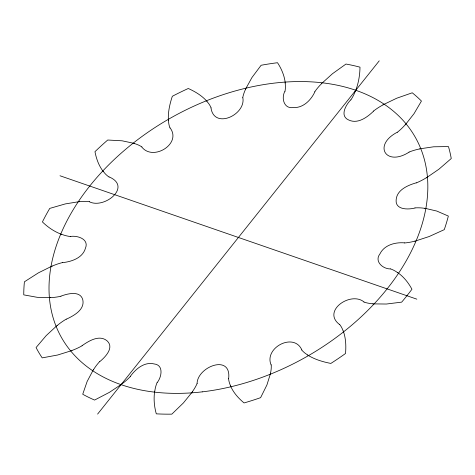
<?xml version="1.0" encoding="UTF-8"?>
<svg xmlns="http://www.w3.org/2000/svg" width="475" height="475" viewBox="0 0 475 475"><rect width="100%" height="100%" fill="white"/><g stroke="black" fill="none" stroke-linecap="round" stroke-linejoin="round"><path stroke-width="0.71" d="M242.856 97.773C245.973 114.796 214.154 129.711 210.983 107.938M228.683 378.421C231.396 353.685 197.784 366.593 197.072 383.319M154.702 391.151C153.508 398.715 154.232 406.499 156.293 413.844A230.387 155.652 -29.5 0 0 171.837 414.141L183.403 402.942L192.363 391.875M270.596 373.184L266.938 384.91L260.603 397.67A230.387 155.652 -29.5 0 1 244.061 402.942C238.456 398.305 233.445 392.688 230.523 385.961M284.905 91.253C281.141 97.88 283.795 109.001 293.134 107.57C303.02 108.217 311.024 100.243 314.866 91.829M355.371 91.277C358.435 83.63 359.884 75.388 359.991 67.165A230.387 155.652 -29.5 0 0 345.978 64.042L332.5 73.702L321.427 83.701M245.516 89.163L251.964 77.514L261.119 65.265A230.387 155.652 -29.5 0 1 277.519 62.724C281.509 68.81 284.454 75.721 285.249 83M157.213 382.553C161.672 377.043 163.928 364.937 154.12 363.933C144.323 361.499 135.553 369.122 130.209 376.527M93.349 369.776L87.145 381.455L82.721 394.25A230.387 155.652 -29.5 0 0 94.584 400.069L109.387 392.362L122.093 383.877M97.601 414.093L379.234 60.842M350.793 99.851C345.907 104.708 339.465 116.013 348.626 119.961C357.734 124.397 367.335 117.218 373.659 111.067M405.27 124.83L414.016 113.691L421.444 101.056A230.387 155.652 -29.5 0 0 412.247 92.797L396.767 98.206L382.981 104.821M99.792 361.6C105.308 357.081 114.469 347.593 107.13 340.884C99.453 334.376 88.873 340.878 82.056 345.687M57.083 325.517L46.182 335.629L36.07 347.546A230.387 155.652 -29.5 0 0 42.204 357.877L57.677 355.003L71.939 350.556M397.248 132.24C372.572 145.16 385.955 167.004 409.07 152.16M426.318 177.858L438.906 169.213L451.25 158.537A230.387 155.652 -29.5 0 0 448.453 146.573L433.657 146.793L419.538 148.877M66.334 319.188C73.827 315.709 84.829 309.801 82.84 299.951C80.435 290.302 67.682 293.621 60.943 296.133M52.173 266.036L38.457 272.828L24.409 281.806A230.387 155.652 -29.5 0 0 23.75 294.868L37.216 297.314L50.576 297.683M416.242 182.828C407.817 185.25 396.714 189.923 396.138 200.034C395.236 209.962 408.298 209.778 414.972 208.002M414.877 241.193L429.127 236.544L444.256 229.662A230.387 155.652 -29.5 0 0 448.347 216.066L436.792 211.06L424.781 208.252M62.635 262.639C71.677 261.66 82.739 257.949 85.452 248.211C89.312 239.103 77.467 235.345 70.514 236.437M79.462 201.614L65.307 203.917L49.75 208.4A230.387 155.652 -29.5 0 0 42.417 221.932C47.916 227.311 54.441 231.735 61.685 234.401M404.486 242.862C395.277 242.078 384.305 244.94 379.947 253.876C374.092 261.387 382.803 268.951 390.343 268.939M372.928 303.881L386.377 304.03L401.672 302.136A230.387 155.652 -29.5 0 0 411.938 289.257C408.494 282.815 403.815 276.907 397.801 272.68M89.33 201.744C104.245 209.35 132.382 186.728 109.119 176.92M134.241 143.391L122.093 140.802L107.718 140.024A230.387 155.652 -29.5 0 0 94.97 151.685C96.33 158.81 98.865 165.876 103.354 171.647M59.998 175.768L416.842 299.167M364.016 301.963C350.805 290.943 321.682 310.941 339.447 324.437M307.717 355.092C314.729 359.48 322.798 361.855 330.855 363.428A230.387 155.652 -29.5 0 0 345.527 353.495C346.168 345.966 345.877 338.176 343.259 331.022M141.805 147.018C153.021 161.637 182.097 143.688 170.08 127.87M207.035 101.436C201.964 95.665 195.231 91.622 188.284 88.492A230.387 155.652 -29.5 0 0 172.33 96.271C169.777 103.983 167.93 112.1 168.382 120.276M301.833 349.915C293.918 331.912 263.773 347.837 271.088 364.895M79.444 201.703A45.665 30.851 -29.5 0 1 89.389 201.632M109.013 177.015A45.665 30.851 -29.5 0 1 103.455 171.588M134.182 143.474A45.665 30.851 -29.5 0 1 141.906 146.923M169.949 127.935A45.665 30.851 -29.5 0 1 168.488 120.246M206.94 101.502A45.665 30.851 -29.5 0 1 211.114 107.873M242.719 97.791A45.665 30.851 -29.5 0 1 245.611 89.169M285.142 83.042A45.665 30.851 -29.5 0 1 285.042 91.23M314.753 91.8A45.665 30.851 -29.5 0 1 321.498 83.737M355.27 91.277A45.665 30.851 -29.5 0 1 350.906 99.875M373.588 110.996A45.665 30.851 -29.5 0 1 383.016 104.892M405.187 124.794A45.665 30.851 -29.5 0 1 397.326 132.305M409.046 152.059A45.665 30.851 -29.5 0 1 419.532 148.96M426.271 177.792A45.665 30.851 -29.5 0 1 416.266 182.922M415.002 207.89A45.665 30.851 -29.5 0 1 424.733 208.341M414.877 241.11A45.665 30.851 -29.5 0 1 404.457 242.974M390.432 268.838A45.665 30.851 -29.5 0 1 397.718 272.751M372.97 303.798A45.665 30.851 -29.5 0 1 363.933 302.07M339.572 324.36A45.665 30.851 -29.5 0 1 343.158 331.063M307.794 355.015A45.665 30.851 -29.5 0 1 301.714 349.992M271.219 364.853A45.665 30.851 -29.5 0 1 270.489 373.196M230.624 385.908A45.665 30.851 -29.5 0 1 228.546 378.462M197.202 383.325A45.665 30.851 -29.5 0 1 192.274 391.851M154.803 391.133A45.665 30.851 -29.5 0 1 157.088 382.553M130.31 376.574A45.665 30.851 -29.5 0 1 122.039 383.818M93.444 369.787A45.665 30.851 -29.5 0 1 99.691 361.558M82.11 345.77A45.665 30.851 -29.5 0 1 71.927 350.479M57.148 325.565A45.665 30.851 -29.5 0 1 66.28 319.105M60.937 296.246A45.665 30.851 -29.5 0 1 50.605 297.599M52.197 266.107A45.665 30.851 -29.5 0 1 62.641 262.533M70.454 236.55A45.665 30.851 -29.5 0 1 61.756 234.317M202.249 391.857A203.282 137.34 -29.5 0 0 417.525 141.443A203.282 137.34 -29.5 0 0 95.487 179.105A203.282 137.34 -29.5 0 0 202.249 391.857"/></g></svg>
